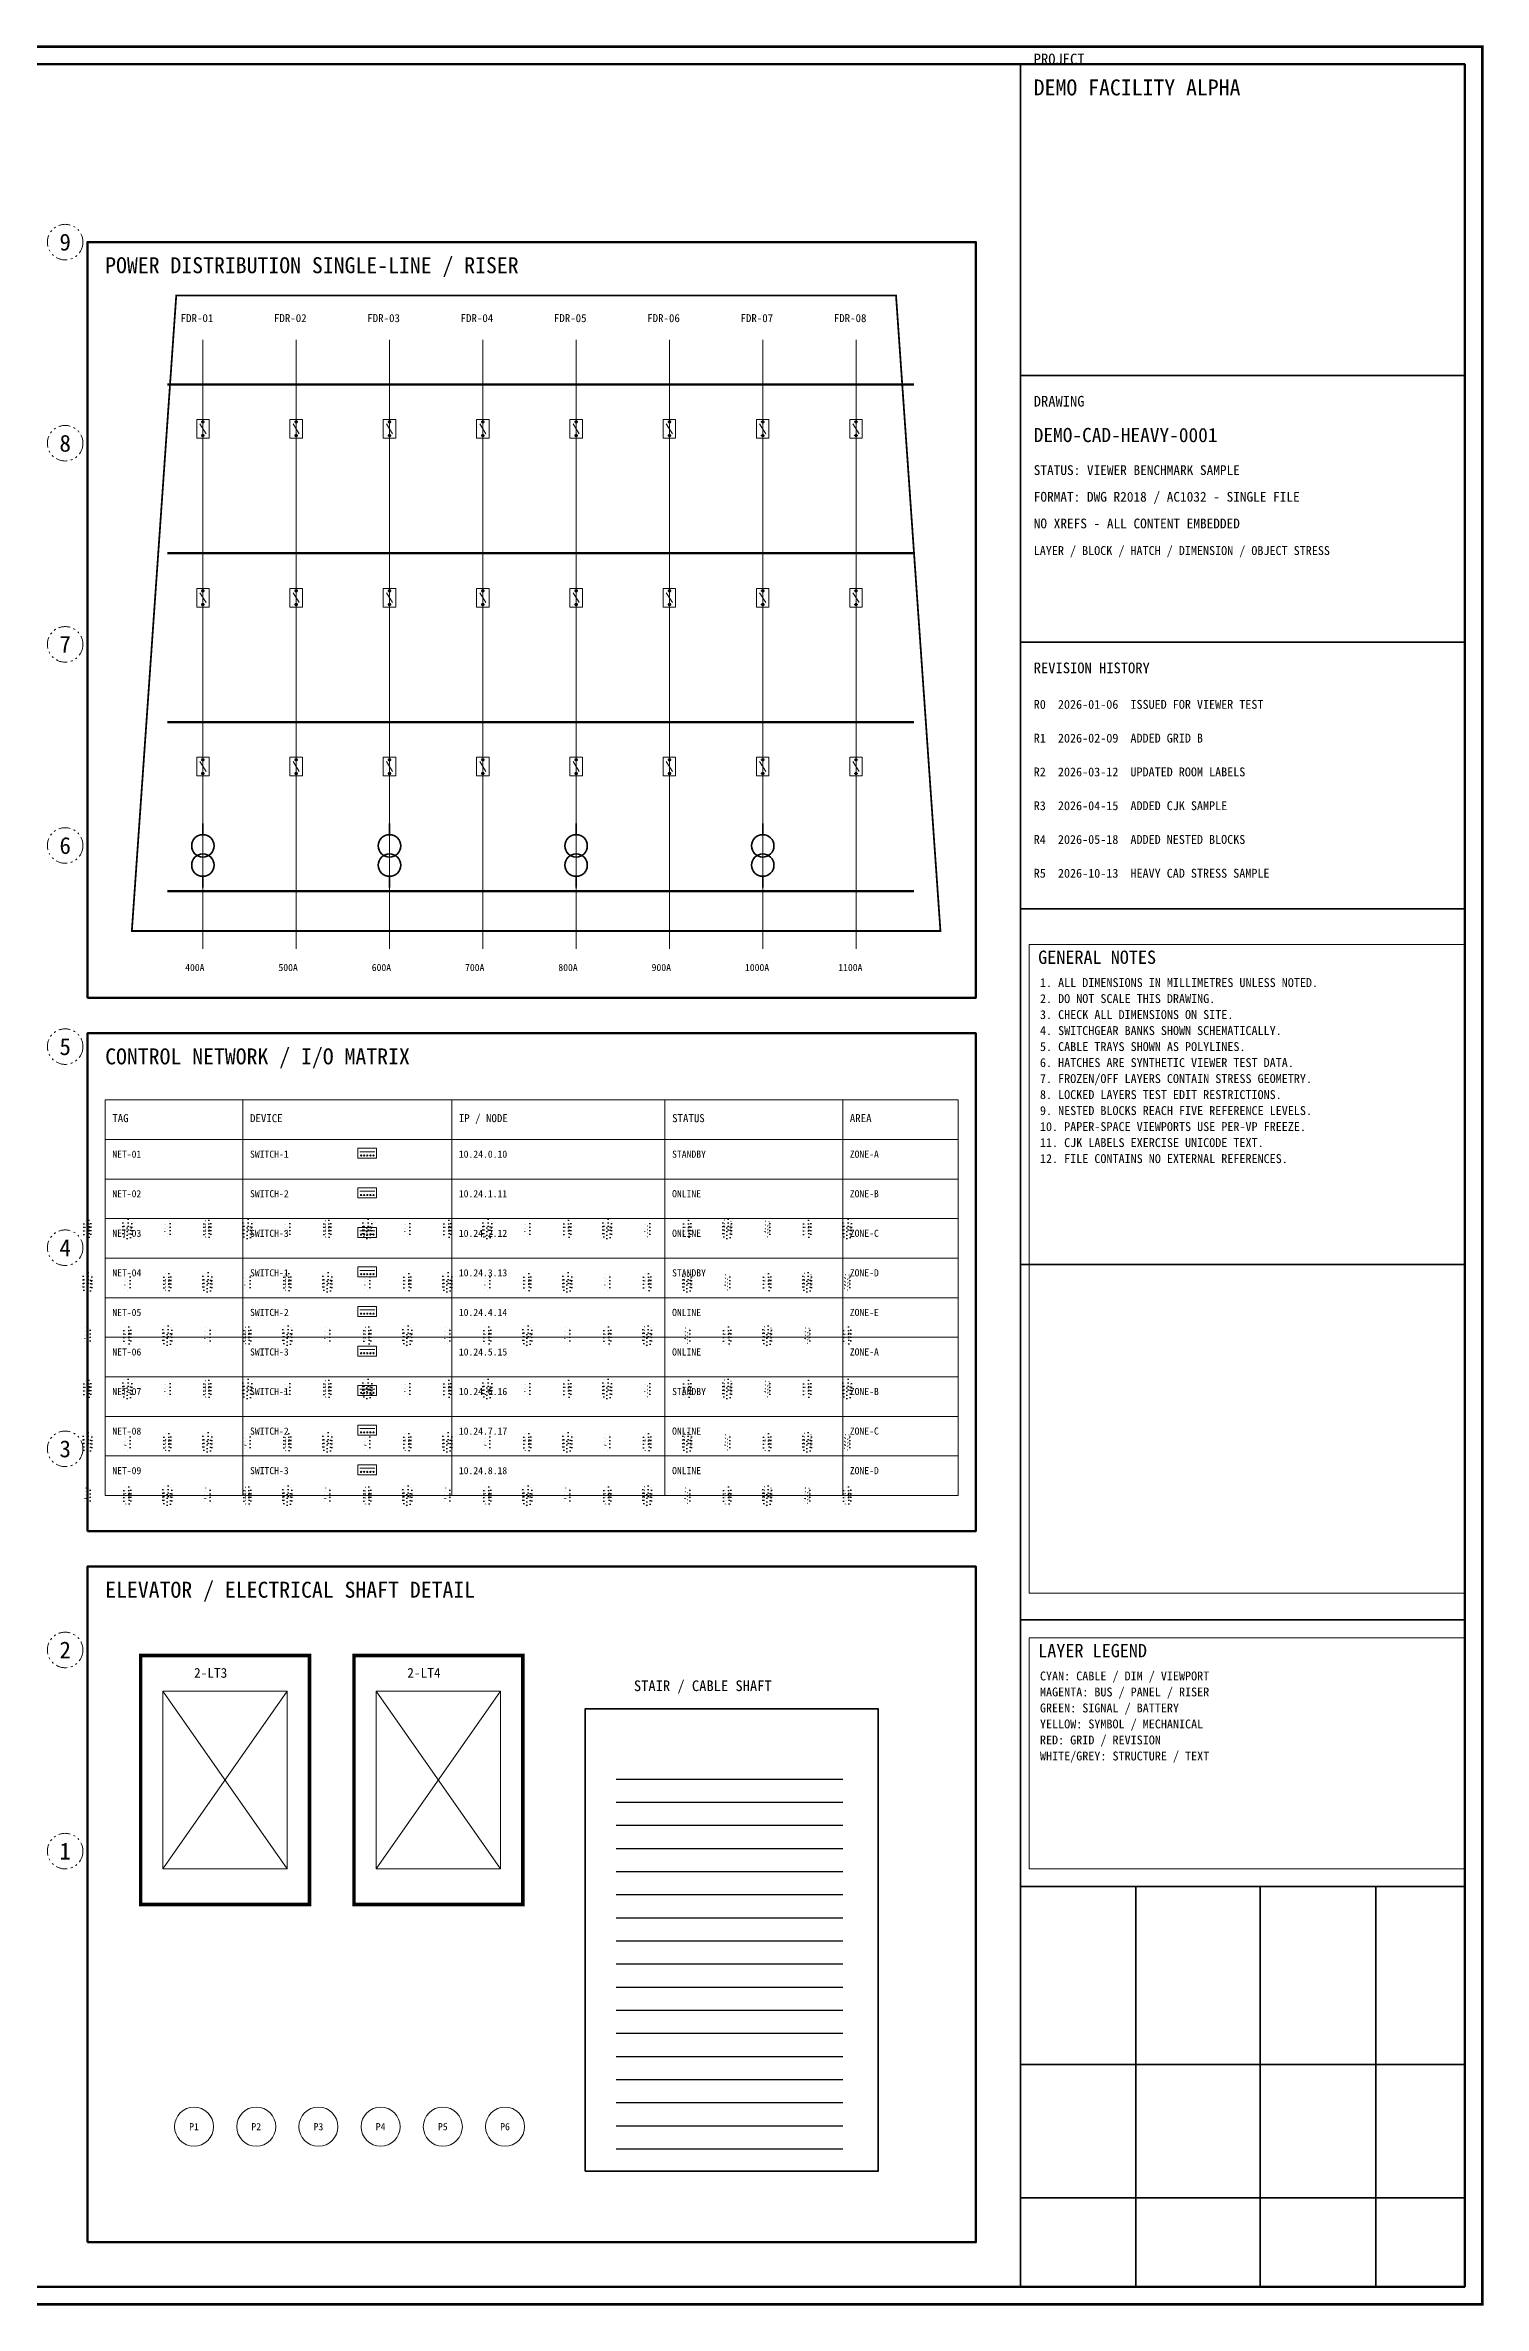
# Model space of a CAD drawing. Header units: millimetres. Extents: x -50 to 4172, y 28 to 2572.
# Drawn here: x 2552 to 4172, y 28 to 2572 of the extents above; entities that cross this region are included whole.
import ezdxf
from ezdxf.enums import TextEntityAlignment as Align

# ---------------------------------------------------------------- set-up
doc = ezdxf.new("R2010")
doc.units = ezdxf.units.MM
doc.header["$LTSCALE"] = 20
doc.linetypes.add('DEMO_CENTER', pattern=[1.45, 0.65, -0.2, 0.1, -0.2, 0.1, -0.2])
doc.linetypes.add('DEMO_DOT', pattern=[0.2, 0, -0.2])
for name, color, linetype, lineweight in [('BORDER', 7, 'Continuous', 50), ('EQUIP', 9, 'Continuous', 18), ('GRID', 8, 'DEMO_CENTER', 18), ('NETWORK', 3, 'Continuous', 18), ('NOTES', 7, 'Continuous', 13), ('REVISION', 1, 'Continuous', 13), ('RISER', 30, 'Continuous', 18), ('SCHEDULE', 7, 'Continuous', 13), ('SLD_BUS', 30, 'Continuous', 35), ('SLD_WIRE', 4, 'Continuous', 18), ('STRUCT', 8, 'Continuous', 25), ('SYMBOLS', 2, 'Continuous', 18), ('TEXT', 7, 'Continuous', 13), ('TITLE', 4, 'Continuous', 35), ('WALLS', 7, 'Continuous', 35)]:
    doc.layers.add(name, color=color, linetype=linetype, lineweight=lineweight)
for name, color, linetype in [('VP_FREEZE_01', 7, 'DEMO_DOT'), ('VP_FREEZE_02', 1, 'DEMO_DOT'), ('VP_FREEZE_03', 2, 'DEMO_DOT'), ('VP_FREEZE_04', 3, 'DEMO_DOT')]:
    doc.layers.add(name, color=color, linetype=linetype)

# ---------------------------------------------------------------- blocks, each defined once
blk = doc.blocks.new('TERM_MARK')
for p, q in [((-4, 0), (4, 0)), ((0, -4), (0, 4))]:
    blk.add_line(p, q)
blk.add_circle((0, 0), 3)
blk = doc.blocks.new('BREAKER_CELL')
blk.add_line((-8, -5), (8, 5))
blk.add_lwpolyline([(-15, -10), (15, -10), (15, 10), (-15, 10)], close=True)
at = {"xscale": 0.7, "yscale": 0.7}
for p in [(-11, 0), (11, 0)]:
    blk.add_blockref('TERM_MARK', p, dxfattribs=at)
blk = doc.blocks.new('XFMR_SYMBOL')
for p, q in [((-40, 0), (-26, 0)), ((26, 0), (40, 0))]:
    blk.add_line(p, q)
for centre in [(-12, 0), (12, 0)]:
    blk.add_circle(centre, 14)
blk = doc.blocks.new('NETWORK_NODE')
blk.add_line((-24, 5), (24, 5))
blk.add_lwpolyline([(-30, -16), (30, -16), (30, 16), (-30, 16)], close=True)
for centre in [(-20, -7), (-10, -7), (0, -7), (10, -7), (20, -7)]:
    blk.add_circle(centre, 2)

msp = doc.modelspace()

# ---------------------------------------------------------------- linework, layer by layer
at = {"layer": 'BORDER', "const_width": 3}
msp.add_lwpolyline([(30, 30), (4170, 30), (4170, 2570), (30, 2570)], close=True, dxfattribs=at)
at = {"layer": 'BORDER'}
for points in [[(50, 50), (4150, 50), (4150, 2550), (50, 2550)], [(2600, 1500), (3600, 1500), (3600, 2350), (2600, 2350)], [(2600, 900), (3600, 900), (3600, 1460), (2600, 1460)], [(2600, 100), (3600, 100), (3600, 860), (2600, 860)]]:
    msp.add_lwpolyline(points, close=True, dxfattribs=at)
at = {"layer": 'EQUIP'}
for p, q in [((2685, 520), (2825, 720)), ((2825, 520), (2685, 720)), ((2925, 520), (3065, 720)), ((3065, 520), (2925, 720))]:
    msp.add_line(p, q, dxfattribs=at)
for points in [[(2685, 520), (2825, 520), (2825, 720), (2685, 720)], [(2925, 520), (3065, 520), (3065, 720), (2925, 720)]]:
    msp.add_lwpolyline(points, close=True, dxfattribs=at)
at = {"layer": 'GRID'}
for centre in [(2575, 2350), (2575, 2123.75), (2575, 1897.5), (2575, 1671.25), (2575, 1445), (2575, 1218.75), (2575, 992.5), (2575, 766.25), (2575, 540)]:
    msp.add_circle(centre, 20, dxfattribs=at)
at = {"layer": 'NOTES'}
for points in [[(3660, 830), (4150, 830), (4150, 1560), (3660, 1560)], [(3660, 520), (4150, 520), (4150, 780), (3660, 780)]]:
    msp.add_lwpolyline(points, close=True, dxfattribs=at)
at = {"layer": 'RISER', "const_width": 2}
msp.add_lwpolyline([(2650, 1575), (2700, 2290), (3510, 2290), (3560, 1575), (2650, 1575)], dxfattribs=at)
at = {"layer": 'SCHEDULE'}
for p, q in [((2620, 940), (2620, 1385)), ((2620, 1385), (3580, 1385)), ((2775, 940), (2775, 1385)), ((3010, 940), (3010, 1385)), ((3250, 940), (3250, 1385)), ((3450, 940), (3450, 1385)), ((3580, 940), (3580, 1385)), ((2620, 1340.5), (3580, 1340.5)), ((2620, 1296), (3580, 1296)), ((2620, 1251.5), (3580, 1251.5)), ((2620, 1207), (3580, 1207)), ((2620, 1162.5), (3580, 1162.5)), ((2620, 1118), (3580, 1118)), ((2620, 1073.5), (3580, 1073.5)), ((2620, 1029), (3580, 1029)), ((2620, 984.5), (3580, 984.5)), ((2620, 940), (3580, 940))]:
    msp.add_line(p, q, dxfattribs=at)
at = {"layer": 'SLD_BUS', "lineweight": 50}
for p, q in [((2690, 2190), (3530, 2190)), ((2690, 2000), (3530, 2000)), ((2690, 1810), (3530, 1810)), ((2690, 1620), (3530, 1620))]:
    msp.add_line(p, q, dxfattribs=at)
at = {"layer": 'SLD_WIRE'}
for p, q in [((2730, 2240), (2730, 1555)), ((2835, 2240), (2835, 1555)), ((2940, 2240), (2940, 1555)), ((3045, 2240), (3045, 1555)), ((3150, 2240), (3150, 1555)), ((3255, 2240), (3255, 1555)), ((3360, 2240), (3360, 1555)), ((3465, 2240), (3465, 1555))]:
    msp.add_line(p, q, dxfattribs=at)
at = {"layer": 'STRUCT'}
for p, q in [((3195, 621), (3450, 621)), ((3195, 595), (3450, 595)), ((3195, 569), (3450, 569)), ((3195, 543), (3450, 543)), ((3195, 517), (3450, 517)), ((3195, 491), (3450, 491)), ((3195, 465), (3450, 465)), ((3195, 439), (3450, 439)), ((3195, 413), (3450, 413)), ((3195, 387), (3450, 387)), ((3195, 361), (3450, 361)), ((3195, 335), (3450, 335)), ((3195, 309), (3450, 309)), ((3195, 283), (3450, 283)), ((3195, 257), (3450, 257)), ((3195, 231), (3450, 231)), ((3195, 205), (3450, 205))]:
    msp.add_line(p, q, dxfattribs=at)
at = {"layer": 'SYMBOLS'}
for centre in [(2720, 230), (2790, 230), (2860, 230), (2930, 230), (3000, 230), (3070, 230)]:
    msp.add_circle(centre, 22, dxfattribs=at)
at = {"layer": 'TITLE'}
for p, q in [((3650, 50), (3650, 2550)), ((3650, 2200), (4150, 2200)), ((3650, 1900), (4150, 1900)), ((3650, 1600), (4150, 1600)), ((3650, 1200), (4150, 1200)), ((3650, 800), (4150, 800)), ((3650, 500), (4150, 500)), ((3780, 50), (3780, 500)), ((3920, 50), (3920, 500)), ((4050, 50), (4050, 500)), ((3650, 300), (4150, 300)), ((3650, 150), (4150, 150))]:
    msp.add_line(p, q, dxfattribs=at)
at = {"layer": 'VP_FREEZE_01'}
for centre, radius in [((2600, 1234), 4), ((2645, 1234), 5), ((2690, 1234), 3), ((2735, 1234), 4), ((2780, 1234), 5), ((2825, 1234), 3), ((2870, 1234), 4), ((2915, 1234), 5), ((2960, 1234), 3), ((3005, 1234), 4), ((3050, 1234), 5), ((3095, 1234), 3), ((3140, 1234), 4), ((3185, 1234), 5), ((3230, 1234), 3), ((3275, 1234), 4), ((3320, 1234), 5), ((3365, 1234), 3), ((3410, 1234), 4), ((3455, 1234), 5), ((2600, 1174), 5), ((2645, 1174), 3), ((2690, 1174), 4), ((2735, 1174), 5), ((2780, 1174), 3), ((2825, 1174), 4), ((2870, 1174), 5), ((2915, 1174), 3), ((2960, 1174), 4), ((3005, 1174), 5), ((3050, 1174), 3), ((3095, 1174), 4), ((3140, 1174), 5), ((3185, 1174), 3), ((3230, 1174), 4), ((3275, 1174), 5), ((3320, 1174), 3), ((3365, 1174), 4), ((3410, 1174), 5), ((3455, 1174), 3), ((2690, 1114), 5), ((2825, 1114), 5), ((2960, 1114), 5), ((3095, 1114), 5), ((3230, 1114), 5), ((3365, 1114), 5), ((2600, 1114), 3), ((2645, 1114), 4), ((2735, 1114), 3), ((2780, 1114), 4), ((2870, 1114), 3), ((2915, 1114), 4), ((3005, 1114), 3), ((3050, 1114), 4), ((3140, 1114), 3), ((3185, 1114), 4), ((3275, 1114), 3), ((3320, 1114), 4), ((3410, 1114), 3), ((3455, 1114), 4), ((2600, 1054), 4), ((2645, 1054), 5), ((2690, 1054), 3), ((2735, 1054), 4), ((2780, 1054), 5), ((2825, 1054), 3), ((2870, 1054), 4), ((2915, 1054), 5), ((2960, 1054), 3), ((3005, 1054), 4), ((3050, 1054), 5), ((3095, 1054), 3), ((3140, 1054), 4), ((3185, 1054), 5), ((3230, 1054), 3), ((3275, 1054), 4), ((3320, 1054), 5), ((3365, 1054), 3), ((3410, 1054), 4), ((3455, 1054), 5), ((2600, 994), 5), ((2645, 994), 3), ((2690, 994), 4), ((2735, 994), 5), ((2780, 994), 3), ((2825, 994), 4), ((2870, 994), 5), ((2915, 994), 3), ((2960, 994), 4), ((3005, 994), 5), ((3050, 994), 3), ((3095, 994), 4), ((3140, 994), 5), ((3185, 994), 3), ((3230, 994), 4), ((3275, 994), 5), ((3320, 994), 3), ((3365, 994), 4), ((3410, 994), 5), ((3455, 994), 3), ((2600, 934), 3), ((2645, 934), 4), ((2690, 934), 5), ((2735, 934), 3), ((2780, 934), 4), ((2825, 934), 5), ((2870, 934), 3), ((2915, 934), 4), ((2960, 934), 5), ((3005, 934), 3), ((3050, 934), 4), ((3095, 934), 5), ((3140, 934), 3), ((3185, 934), 4), ((3230, 934), 5), ((3275, 934), 3), ((3320, 934), 4), ((3365, 934), 5), ((3410, 934), 3), ((3455, 934), 4)]:
    msp.add_circle(centre, radius, dxfattribs=at)
at = {"layer": 'VP_FREEZE_02'}
for centre, radius in [((2600, 1238), 4), ((2645, 1238), 5), ((2690, 1238), 3), ((2735, 1238), 4), ((2780, 1238), 5), ((2825, 1238), 3), ((2870, 1238), 4), ((2915, 1238), 5), ((2960, 1238), 3), ((3005, 1238), 4), ((3050, 1238), 5), ((3095, 1238), 3), ((3140, 1238), 4), ((3185, 1238), 5), ((3230, 1238), 3), ((3275, 1238), 4), ((3320, 1238), 5), ((3365, 1238), 3), ((3410, 1238), 4), ((3455, 1238), 5), ((2600, 1178), 5), ((2645, 1178), 3), ((2690, 1178), 4), ((2735, 1178), 5), ((2780, 1178), 3), ((2825, 1178), 4), ((2870, 1178), 5), ((2915, 1178), 3), ((2960, 1178), 4), ((3005, 1178), 5), ((3050, 1178), 3), ((3095, 1178), 4), ((3140, 1178), 5), ((3185, 1178), 3), ((3230, 1178), 4), ((3275, 1178), 5), ((3320, 1178), 3), ((3365, 1178), 4), ((3410, 1178), 5), ((3455, 1178), 3), ((2600, 1118), 3), ((2645, 1118), 4), ((2690, 1118), 5), ((2735, 1118), 3), ((2780, 1118), 4), ((2825, 1118), 5), ((2870, 1118), 3), ((2915, 1118), 4), ((2960, 1118), 5), ((3005, 1118), 3), ((3050, 1118), 4), ((3095, 1118), 5), ((3140, 1118), 3), ((3185, 1118), 4), ((3230, 1118), 5), ((3275, 1118), 3), ((3320, 1118), 4), ((3365, 1118), 5), ((3410, 1118), 3), ((3455, 1118), 4), ((2600, 1058), 4), ((2645, 1058), 5), ((2690, 1058), 3), ((2735, 1058), 4), ((2780, 1058), 5), ((2825, 1058), 3), ((2870, 1058), 4), ((2915, 1058), 5), ((2960, 1058), 3), ((3005, 1058), 4), ((3050, 1058), 5), ((3095, 1058), 3), ((3140, 1058), 4), ((3185, 1058), 5), ((3230, 1058), 3), ((3275, 1058), 4), ((3320, 1058), 5), ((3365, 1058), 3), ((3410, 1058), 4), ((3455, 1058), 5), ((2600, 998), 5), ((2645, 998), 3), ((2690, 998), 4), ((2735, 998), 5), ((2780, 998), 3), ((2825, 998), 4), ((2870, 998), 5), ((2915, 998), 3), ((2960, 998), 4), ((3005, 998), 5), ((3050, 998), 3), ((3095, 998), 4), ((3140, 998), 5), ((3185, 998), 3), ((3230, 998), 4), ((3275, 998), 5), ((3320, 998), 3), ((3365, 998), 4), ((3410, 998), 5), ((3455, 998), 3), ((2600, 938), 3), ((2645, 938), 4), ((2690, 938), 5), ((2735, 938), 3), ((2780, 938), 4), ((2825, 938), 5), ((2870, 938), 3), ((2915, 938), 4), ((2960, 938), 5), ((3005, 938), 3), ((3050, 938), 4), ((3095, 938), 5), ((3140, 938), 3), ((3185, 938), 4), ((3230, 938), 5), ((3275, 938), 3), ((3320, 938), 4), ((3365, 938), 5), ((3410, 938), 3), ((3455, 938), 4)]:
    msp.add_circle(centre, radius, dxfattribs=at)
at = {"layer": 'VP_FREEZE_03'}
for centre, radius in [((2645, 1242), 5), ((2780, 1242), 5), ((2915, 1242), 5), ((3050, 1242), 5), ((3185, 1242), 5), ((3320, 1242), 5), ((3455, 1242), 5), ((2600, 1242), 4), ((2690, 1242), 3), ((2735, 1242), 4), ((2825, 1242), 3), ((2870, 1242), 4), ((2960, 1242), 3), ((3005, 1242), 4), ((3095, 1242), 3), ((3140, 1242), 4), ((3230, 1242), 3), ((3275, 1242), 4), ((3365, 1242), 3), ((3410, 1242), 4), ((2600, 1182), 5), ((2645, 1182), 3), ((2690, 1182), 4), ((2735, 1182), 5), ((2780, 1182), 3), ((2825, 1182), 4), ((2870, 1182), 5), ((2915, 1182), 3), ((2960, 1182), 4), ((3005, 1182), 5), ((3050, 1182), 3), ((3095, 1182), 4), ((3140, 1182), 5), ((3185, 1182), 3), ((3230, 1182), 4), ((3275, 1182), 5), ((3320, 1182), 3), ((3365, 1182), 4), ((3410, 1182), 5), ((3455, 1182), 3), ((2600, 1122), 3), ((2645, 1122), 4), ((2690, 1122), 5), ((2735, 1122), 3), ((2780, 1122), 4), ((2825, 1122), 5), ((2870, 1122), 3), ((2915, 1122), 4), ((2960, 1122), 5), ((3005, 1122), 3), ((3050, 1122), 4), ((3095, 1122), 5), ((3140, 1122), 3), ((3185, 1122), 4), ((3230, 1122), 5), ((3275, 1122), 3), ((3320, 1122), 4), ((3365, 1122), 5), ((3410, 1122), 3), ((3455, 1122), 4), ((2600, 1062), 4), ((2645, 1062), 5), ((2690, 1062), 3), ((2735, 1062), 4), ((2780, 1062), 5), ((2825, 1062), 3), ((2870, 1062), 4), ((2915, 1062), 5), ((2960, 1062), 3), ((3005, 1062), 4), ((3050, 1062), 5), ((3095, 1062), 3), ((3140, 1062), 4), ((3185, 1062), 5), ((3230, 1062), 3), ((3275, 1062), 4), ((3320, 1062), 5), ((3365, 1062), 3), ((3410, 1062), 4), ((3455, 1062), 5), ((2600, 1002), 5), ((2645, 1002), 3), ((2690, 1002), 4), ((2735, 1002), 5), ((2780, 1002), 3), ((2825, 1002), 4), ((2870, 1002), 5), ((2915, 1002), 3), ((2960, 1002), 4), ((3005, 1002), 5), ((3050, 1002), 3), ((3095, 1002), 4), ((3140, 1002), 5), ((3185, 1002), 3), ((3230, 1002), 4), ((3275, 1002), 5), ((3320, 1002), 3), ((3365, 1002), 4), ((3410, 1002), 5), ((3455, 1002), 3), ((2600, 942), 3), ((2645, 942), 4), ((2690, 942), 5), ((2735, 942), 3), ((2780, 942), 4), ((2825, 942), 5), ((2870, 942), 3), ((2915, 942), 4), ((2960, 942), 5), ((3005, 942), 3), ((3050, 942), 4), ((3095, 942), 5), ((3140, 942), 3), ((3185, 942), 4), ((3230, 942), 5), ((3275, 942), 3), ((3320, 942), 4), ((3365, 942), 5), ((3410, 942), 3), ((3455, 942), 4)]:
    msp.add_circle(centre, radius, dxfattribs=at)
at = {"layer": 'VP_FREEZE_04'}
for centre, radius in [((2600, 1246), 4), ((2645, 1246), 5), ((2690, 1246), 3), ((2735, 1246), 4), ((2780, 1246), 5), ((2825, 1246), 3), ((2870, 1246), 4), ((2915, 1246), 5), ((2960, 1246), 3), ((3005, 1246), 4), ((3050, 1246), 5), ((3095, 1246), 3), ((3140, 1246), 4), ((3185, 1246), 5), ((3230, 1246), 3), ((3275, 1246), 4), ((3320, 1246), 5), ((3365, 1246), 3), ((3410, 1246), 4), ((3455, 1246), 5), ((2600, 1186), 5), ((2645, 1186), 3), ((2690, 1186), 4), ((2735, 1186), 5), ((2780, 1186), 3), ((2825, 1186), 4), ((2870, 1186), 5), ((2915, 1186), 3), ((2960, 1186), 4), ((3005, 1186), 5), ((3050, 1186), 3), ((3095, 1186), 4), ((3140, 1186), 5), ((3185, 1186), 3), ((3230, 1186), 4), ((3275, 1186), 5), ((3320, 1186), 3), ((3365, 1186), 4), ((3410, 1186), 5), ((3455, 1186), 3), ((2600, 1126), 3), ((2645, 1126), 4), ((2690, 1126), 5), ((2735, 1126), 3), ((2780, 1126), 4), ((2825, 1126), 5), ((2870, 1126), 3), ((2915, 1126), 4), ((2960, 1126), 5), ((3005, 1126), 3), ((3050, 1126), 4), ((3095, 1126), 5), ((3140, 1126), 3), ((3185, 1126), 4), ((3230, 1126), 5), ((3275, 1126), 3), ((3320, 1126), 4), ((3365, 1126), 5), ((3410, 1126), 3), ((3455, 1126), 4), ((2600, 1066), 4), ((2645, 1066), 5), ((2690, 1066), 3), ((2735, 1066), 4), ((2780, 1066), 5), ((2825, 1066), 3), ((2870, 1066), 4), ((2915, 1066), 5), ((2960, 1066), 3), ((3005, 1066), 4), ((3050, 1066), 5), ((3095, 1066), 3), ((3140, 1066), 4), ((3185, 1066), 5), ((3230, 1066), 3), ((3275, 1066), 4), ((3320, 1066), 5), ((3365, 1066), 3), ((3410, 1066), 4), ((3455, 1066), 5), ((2600, 1006), 5), ((2645, 1006), 3), ((2690, 1006), 4), ((2735, 1006), 5), ((2780, 1006), 3), ((2825, 1006), 4), ((2870, 1006), 5), ((2915, 1006), 3), ((2960, 1006), 4), ((3005, 1006), 5), ((3050, 1006), 3), ((3095, 1006), 4), ((3140, 1006), 5), ((3185, 1006), 3), ((3230, 1006), 4), ((3275, 1006), 5), ((3320, 1006), 3), ((3365, 1006), 4), ((3410, 1006), 5), ((3455, 1006), 3), ((2600, 946), 3), ((2645, 946), 4), ((2690, 946), 5), ((2735, 946), 3), ((2780, 946), 4), ((2825, 946), 5), ((2870, 946), 3), ((2915, 946), 4), ((2960, 946), 5), ((3005, 946), 3), ((3050, 946), 4), ((3095, 946), 5), ((3140, 946), 3), ((3185, 946), 4), ((3230, 946), 5), ((3275, 946), 3), ((3320, 946), 4), ((3365, 946), 5), ((3410, 946), 3), ((3455, 946), 4)]:
    msp.add_circle(centre, radius, dxfattribs=at)
at = {"layer": 'WALLS', "const_width": 4}
for points in [[(2660, 480), (2850, 480), (2850, 760), (2660, 760)], [(2900, 480), (3090, 480), (3090, 760), (2900, 760)]]:
    msp.add_lwpolyline(points, close=True, dxfattribs=at)
at = {"layer": 'WALLS'}
msp.add_lwpolyline([(3160, 180), (3490, 180), (3490, 700), (3160, 700)], close=True, dxfattribs=at)

# ---------------------------------------------------------------- block references
at = {"layer": 'NETWORK', "xscale": 0.35, "yscale": 0.35}
for p in [(2915, 1325), (2915, 1280.5), (2915, 1236), (2915, 1191.5), (2915, 1147), (2915, 1102.5), (2915, 1058), (2915, 1013.5), (2915, 969)]:
    msp.add_blockref('NETWORK_NODE', p, dxfattribs=at)
at = {"layer": 'SLD_BUS', "xscale": 0.9, "yscale": 0.9, "rotation": 90}
for p in [(2730, 1660), (2940, 1660), (3150, 1660), (3360, 1660)]:
    msp.add_blockref('XFMR_SYMBOL', p, dxfattribs=at)
at = {"layer": 'SYMBOLS', "xscale": 0.7, "yscale": 0.7, "rotation": 90}
for p in [(2730, 2140), (2835, 2140), (2940, 2140), (3045, 2140), (3150, 2140), (3255, 2140), (3360, 2140), (3465, 2140), (2730, 1950), (2835, 1950), (2940, 1950), (3045, 1950), (3150, 1950), (3255, 1950), (3360, 1950), (3465, 1950), (2730, 1760), (2835, 1760), (2940, 1760), (3045, 1760), (3150, 1760), (3255, 1760), (3360, 1760), (3465, 1760)]:
    msp.add_blockref('BREAKER_CELL', p, dxfattribs=at)

# ---------------------------------------------------------------- texts
at = {"layer": 'GRID'}
for s, p in [('9', (2575, 2350)), ('8', (2575, 2123.75)), ('7', (2575, 1897.5)), ('6', (2575, 1671.25)), ('5', (2575, 1445)), ('4', (2575, 1218.75)), ('3', (2575, 992.5)), ('2', (2575, 766.25)), ('1', (2575, 540))]:
    msp.add_text(s, height=19, dxfattribs=at).set_placement(p, align=Align.MIDDLE_CENTER)
at = {"layer": 'NOTES'}
for s, height, p in [('GENERAL NOTES', 15, (3670, 1538)), ('2. DO NOT SCALE THIS DRAWING.', 10, (3672, 1494)), ('1. ALL DIMENSIONS IN MILLIMETRES UNLESS NOTED.', 10, (3672, 1512)), ('3. CHECK ALL DIMENSIONS ON SITE.', 10, (3672, 1476)), ('4. SWITCHGEAR BANKS SHOWN SCHEMATICALLY.', 10, (3672, 1458)), ('5. CABLE TRAYS SHOWN AS POLYLINES.', 10, (3672, 1440)), ('6. HATCHES ARE SYNTHETIC VIEWER TEST DATA.', 10, (3672, 1422)), ('7. FROZEN/OFF LAYERS CONTAIN STRESS GEOMETRY.', 10, (3672, 1404)), ('8. LOCKED LAYERS TEST EDIT RESTRICTIONS.', 10, (3672, 1386)), ('9. NESTED BLOCKS REACH FIVE REFERENCE LEVELS.', 10, (3672, 1368)), ('10. PAPER-SPACE VIEWPORTS USE PER-VP FREEZE.', 10, (3672, 1350)), ('11. CJK LABELS EXERCISE UNICODE TEXT.', 10, (3672, 1332)), ('12. FILE CONTAINS NO EXTERNAL REFERENCES.', 10, (3672, 1314)), ('LAYER LEGEND', 15, (3670, 758)), ('CYAN: CABLE / DIM / VIEWPORT', 10, (3672, 732)), ('MAGENTA: BUS / PANEL / RISER', 10, (3672, 714)), ('YELLOW: SYMBOL / MECHANICAL', 10, (3672, 678)), ('GREEN: SIGNAL / BATTERY', 10, (3672, 696)), ('RED: GRID / REVISION', 10, (3672, 660)), ('WHITE/GREY: STRUCTURE / TEXT', 10, (3672, 642))]:
    msp.add_text(s, height=height, dxfattribs=at).set_placement(p)
at = {"layer": 'REVISION'}
msp.add_text('STATUS: VIEWER BENCHMARK SAMPLE', height=11, dxfattribs=at).set_placement((3665, 2088))
at = {"layer": 'SYMBOLS'}
for s, p in [('P1', (2720, 230)), ('P2', (2790, 230)), ('P3', (2860, 230)), ('P4', (2930, 230)), ('P5', (3000, 230)), ('P6', (3070, 230))]:
    msp.add_text(s, height=8, dxfattribs=at).set_placement(p, align=Align.MIDDLE_CENTER)
at = {"layer": 'TEXT'}
for s, height, p in [('DEMO FACILITY ALPHA', 18, (3665, 2515)), ('FDR-01', 9, (2705, 2260)), ('FDR-02', 9, (2810, 2260)), ('FDR-03', 9, (2915, 2260)), ('FDR-04', 9, (3020, 2260)), ('FDR-05', 9, (3125, 2260)), ('FDR-06', 9, (3230, 2260)), ('FDR-07', 9, (3335, 2260)), ('FDR-08', 9, (3440, 2260)), ('DEMO-CAD-HEAVY-0001', 16, (3665, 2125)), ('FORMAT: DWG R2018 / AC1032 - SINGLE FILE', 11, (3665, 2058)), ('NO XREFS - ALL CONTENT EMBEDDED', 11, (3665, 2028)), ('LAYER / BLOCK / HATCH / DIMENSION / OBJECT STRESS', 10, (3665, 1998)), ('R0  2026-01-06  ISSUED FOR VIEWER TEST', 10, (3665, 1825)), ('R1  2026-02-09  ADDED GRID B', 10, (3665, 1787)), ('R2  2026-03-12  UPDATED ROOM LABELS', 10, (3665, 1749)), ('R3  2026-04-15  ADDED CJK SAMPLE', 10, (3665, 1711)), ('R4  2026-05-18  ADDED NESTED BLOCKS', 10, (3665, 1673)), ('R5  2026-10-13  HEAVY CAD STRESS SAMPLE', 10, (3665, 1635)), ('400A', 8, (2710, 1530)), ('500A', 8, (2815, 1530)), ('600A', 8, (2920, 1530)), ('700A', 8, (3025, 1530)), ('800A', 8, (3130, 1530)), ('900A', 8, (3235, 1530)), ('1000A', 8, (3340, 1530)), ('1100A', 8, (3445, 1530)), ('NET-01', 8, (2628, 1320)), ('SWITCH-1', 8, (2783, 1320)), ('10.24.0.10', 8, (3018, 1320)), ('STANDBY', 8, (3258, 1320)), ('ZONE-A', 8, (3458, 1320)), ('NET-02', 8, (2628, 1275.5)), ('SWITCH-2', 8, (2783, 1275.5)), ('10.24.1.11', 8, (3018, 1275.5)), ('ONLINE', 8, (3258, 1275.5)), ('ZONE-B', 8, (3458, 1275.5)), ('NET-03', 8, (2628, 1231)), ('SWITCH-3', 8, (2783, 1231)), ('10.24.2.12', 8, (3018, 1231)), ('ONLINE', 8, (3258, 1231)), ('ZONE-C', 8, (3458, 1231)), ('NET-04', 8, (2628, 1186.5)), ('SWITCH-1', 8, (2783, 1186.5)), ('10.24.3.13', 8, (3018, 1186.5)), ('STANDBY', 8, (3258, 1186.5)), ('ZONE-D', 8, (3458, 1186.5)), ('NET-05', 8, (2628, 1142)), ('SWITCH-2', 8, (2783, 1142)), ('10.24.4.14', 8, (3018, 1142)), ('ONLINE', 8, (3258, 1142)), ('ZONE-E', 8, (3458, 1142)), ('NET-06', 8, (2628, 1097.5)), ('SWITCH-3', 8, (2783, 1097.5)), ('10.24.5.15', 8, (3018, 1097.5)), ('ONLINE', 8, (3258, 1097.5)), ('ZONE-A', 8, (3458, 1097.5)), ('NET-07', 8, (2628, 1053)), ('SWITCH-1', 8, (2783, 1053)), ('10.24.6.16', 8, (3018, 1053)), ('STANDBY', 8, (3258, 1053)), ('ZONE-B', 8, (3458, 1053)), ('NET-08', 8, (2628, 1008.5)), ('SWITCH-2', 8, (2783, 1008.5)), ('10.24.7.17', 8, (3018, 1008.5)), ('ONLINE', 8, (3258, 1008.5)), ('ZONE-C', 8, (3458, 1008.5)), ('NET-09', 8, (2628, 964)), ('SWITCH-3', 8, (2783, 964)), ('10.24.8.18', 8, (3018, 964)), ('ONLINE', 8, (3258, 964)), ('ZONE-D', 8, (3458, 964)), ('2-LT3', 11, (2720, 735)), ('2-LT4', 11, (2960, 735)), ('STAIR / CABLE SHAFT', 12, (3215, 720))]:
    msp.add_text(s, height=height, dxfattribs=at).set_placement(p)
at = {"layer": 'TITLE'}
for s, height, p in [('PROJECT', 12, (3665, 2550)), ('POWER DISTRIBUTION SINGLE-LINE / RISER', 18, (2620, 2315)), ('DRAWING', 12, (3665, 2165)), ('REVISION HISTORY', 12, (3665, 1865)), ('CONTROL NETWORK / I/O MATRIX', 18, (2620, 1425)), ('TAG', 9, (2628, 1360)), ('DEVICE', 9, (2783, 1360)), ('IP / NODE', 9, (3018, 1360)), ('STATUS', 9, (3258, 1360)), ('AREA', 9, (3458, 1360)), ('ELEVATOR / ELECTRICAL SHAFT DETAIL', 18, (2620, 825))]:
    msp.add_text(s, height=height, dxfattribs=at).set_placement(p)

doc.saveas('drawing.dxf')
